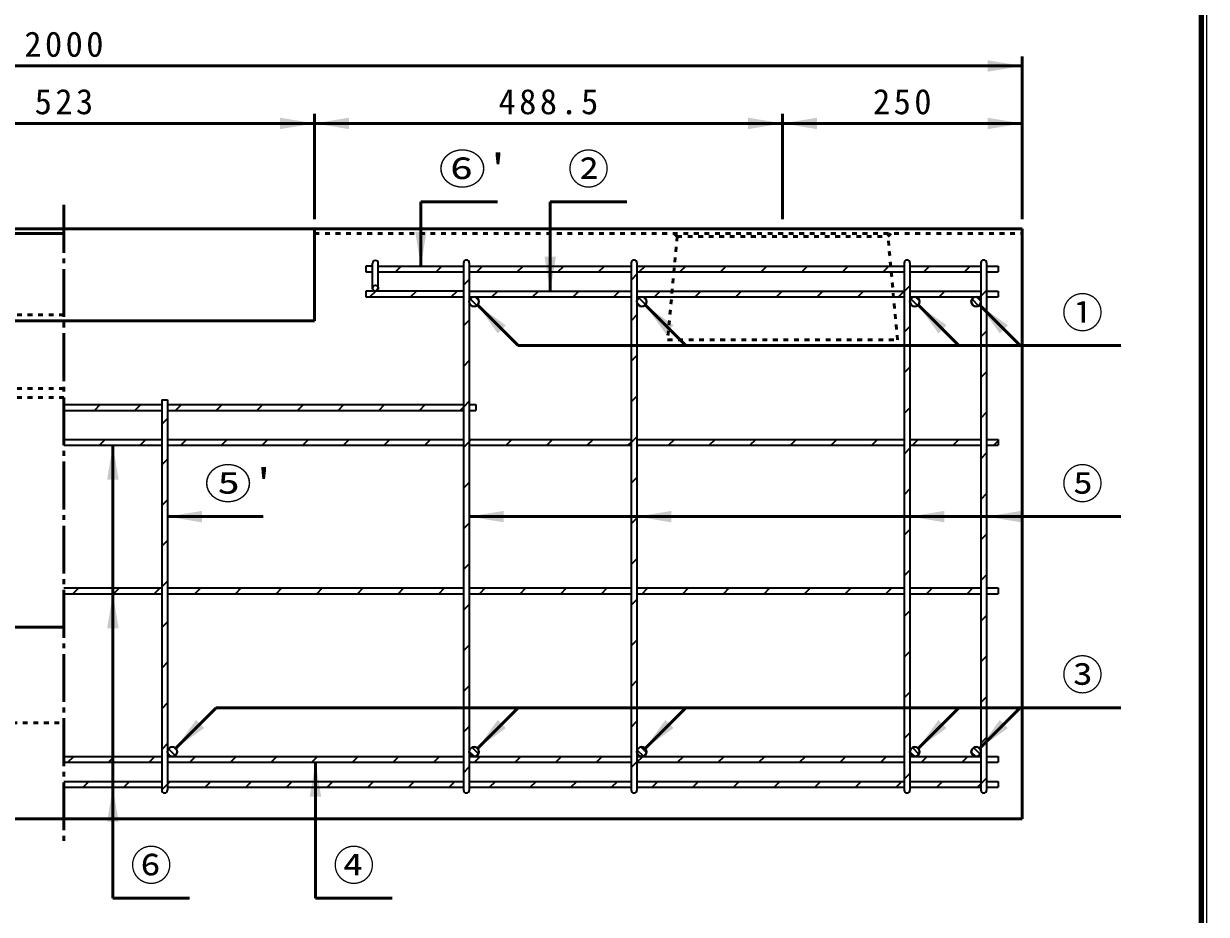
# Model space of a CAD drawing. Units: millimetres, scale not verified. Extents: x 100 to 4105, y 100 to 2870.
# Drawn here: x 2871 to 4105, y 849 to 1779 of the extents above; entities that cross this region are included whole.
import ezdxf
from ezdxf.enums import TextEntityAlignment as Align

# ---------------------------------------------------------------- set-up
doc = ezdxf.new("R2010")
doc.units = ezdxf.units.MM
doc.header["$LTSCALE"] = 5
doc.linetypes.add('USER1', pattern=[2.2, 1, -1.2])
doc.linetypes.add('USER2', pattern=[13.4, 10, -1.2, 1, -1.2])
doc.layers.add('V-nasSTD', color=7, linetype='Continuous', lineweight=35)
doc.styles.add('ＭＳ ゴシック', font='')
doc.styles.get('ＭＳ ゴシック').set_extended_font_data('MS Gothic')

msp = doc.modelspace()

# ---------------------------------------------------------------- hatches: boundary and pattern name
at = {"layer": 'V-nasSTD'}
for points in [[(3876.676, 1728.792), (3912.676, 1734.792), (3876.676, 1740.792)], [(3138.176, 1668.792), (3174.176, 1674.792), (3138.176, 1680.792)], [(3210.176, 1680.792), (3174.176, 1674.792), (3210.176, 1668.792)], [(3626.676, 1668.792), (3662.676, 1674.792), (3626.676, 1680.792)], [(3698.676, 1680.792), (3662.676, 1674.792), (3698.676, 1668.792)], [(3876.676, 1668.792), (3912.676, 1674.792), (3876.676, 1680.792)], [(3291.176, 1561.745), (3285.176, 1525.745), (3279.176, 1561.745)], [(3426.176, 1535.745), (3420.176, 1499.745), (3414.176, 1535.745)], [(3365.425, 1455.511), (3344.212, 1485.21), (3373.91, 1463.996)], [(3540.425, 1455.511), (3519.212, 1485.21), (3548.91, 1463.996)], [(3825.425, 1455.511), (3804.212, 1485.21), (3833.91, 1463.996)], [(3889.425, 1455.511), (3868.212, 1485.21), (3897.91, 1463.996)], [(2969.676, 1302.745), (2963.676, 1338.745), (2957.676, 1302.745)], [(3056.676, 1270.245), (3020.676, 1264.245), (3056.676, 1258.245)], [(3371.676, 1270.245), (3335.676, 1264.245), (3371.676, 1258.245)], [(3546.676, 1270.245), (3510.676, 1264.245), (3546.676, 1258.245)], [(3831.676, 1270.245), (3795.676, 1264.245), (3831.676, 1258.245)], [(3911.676, 1270.245), (3875.676, 1264.245), (3911.676, 1258.245)], [(2969.676, 1147.745), (2963.676, 1183.745), (2957.676, 1147.745)], [(3050.425, 1051.979), (3029.212, 1022.281), (3058.91, 1043.494)], [(3365.425, 1051.979), (3344.212, 1022.281), (3373.91, 1043.494)], [(3540.425, 1051.979), (3519.212, 1022.281), (3548.91, 1043.494)], [(3825.425, 1051.979), (3804.212, 1022.281), (3833.91, 1043.494)], [(3889.425, 1051.979), (3868.212, 1022.281), (3897.91, 1043.494)], [(3181.176, 971.745), (3175.176, 1007.745), (3169.176, 971.745)], [(2969.676, 945.745), (2963.676, 981.745), (2957.676, 945.745)]]:
    msp.add_hatch(color=256, dxfattribs=at).paths.add_polyline_path(points)

# ---------------------------------------------------------------- linework, layer by layer
at = {"layer": 'V-nasSTD', "lineweight": 100}
msp.add_line((4100, 105), (4100, 2865), dxfattribs=at)
at = {"layer": 'V-nasSTD', "lineweight": 50}
for p, q in [((3912.676, 1574.792), (3912.676, 1744.792)), ((1912.676, 1734.792), (3912.676, 1734.792)), ((3174.176, 1574.792), (3174.176, 1684.792)), ((3662.676, 1574.792), (3662.676, 1684.792)), ((2651.176, 1674.792), (3174.176, 1674.792)), ((3174.176, 1674.792), (3662.676, 1674.792)), ((3662.676, 1674.792), (3912.676, 1674.792)), ((3285.176, 1592.792), (3365.176, 1592.792)), ((3285.176, 1592.792), (3285.176, 1525.745)), ((3420.176, 1592.792), (3500.176, 1592.792)), ((3420.176, 1592.792), (3420.176, 1499.745)), ((2651.176, 1564.792), (3174.176, 1564.792)), ((2651.176, 1559.792), (2912.676, 1559.792)), ((3174.176, 1564.792), (3174.176, 1468.792)), ((3174.176, 1564.792), (3912.676, 1564.792)), ((3912.676, 1564.792), (3912.676, 948.792)), ((3386.638, 1442.783), (3344.212, 1485.21)), ((3561.638, 1442.783), (3519.212, 1485.21)), ((3846.638, 1442.783), (3804.212, 1485.21)), ((3910.638, 1442.783), (3868.212, 1485.21)), ((3174.176, 1468.792), (2651.176, 1468.792)), ((4015.676, 1442.783), (3386.638, 1442.783)), ((2963.676, 865.745), (2963.676, 1338.745)), ((3020.676, 1264.245), (3120.676, 1264.245)), ((4015.676, 1264.245), (3335.676, 1264.245)), ((2032.676, 1148.792), (2912.676, 1148.792)), ((3071.638, 1064.707), (3029.212, 1022.281)), ((4015.676, 1064.707), (3071.638, 1064.707)), ((3386.638, 1064.707), (3344.212, 1022.281)), ((3561.638, 1064.707), (3519.212, 1022.281)), ((3846.638, 1064.707), (3804.212, 1022.281)), ((3910.638, 1064.707), (3868.212, 1022.281)), ((3175.176, 865.745), (3175.176, 1007.745)), ((1912.676, 948.792), (3912.676, 948.792)), ((2963.676, 865.745), (3043.676, 865.745)), ((3175.176, 865.745), (3255.176, 865.745))]:
    msp.add_line(p, q, dxfattribs=at)
at = {"layer": 'V-nasSTD', "linetype": 'USER2', "lineweight": 50}
msp.add_line((2912.676, 1589.792), (2912.676, 923.792), dxfattribs=at)
at = {"layer": 'V-nasSTD', "linetype": 'USER1', "lineweight": 50}
for p, q in [((3174.176, 1559.792), (3912.676, 1559.792)), ((3552.676, 1556.792), (3542.676, 1448.792)), ((3552.676, 1556.792), (3549.676, 1559.792)), ((3552.676, 1556.792), (3772.676, 1556.792)), ((3772.676, 1556.792), (3775.676, 1559.792)), ((3782.676, 1448.792), (3772.676, 1556.792)), ((2912.676, 1474.792), (2657.176, 1474.792)), ((3542.676, 1448.792), (3782.676, 1448.792)), ((2912.676, 1398.073), (2664.363, 1398.073)), ((2912.676, 1388.792), (1912.676, 1388.792)), ((1912.676, 1048.792), (2912.676, 1048.792))]:
    msp.add_line(p, q, dxfattribs=at)
at = {"layer": 'V-nasSTD'}
for p, q in [((3227.676, 1525.745), (3227.676, 1519.745)), ((3234.676, 1525.745), (3227.676, 1525.745)), ((3227.676, 1519.745), (3234.676, 1519.745)), ((3234.676, 1502.745), (3234.676, 1528.7)), ((3240.676, 1502.745), (3240.676, 1528.7)), ((3240.676, 1525.745), (3329.676, 1525.745)), ((3240.676, 1519.745), (3329.676, 1519.745)), ((3258.562, 1519.745), (3264.562, 1525.745)), ((3300.988, 1519.745), (3306.988, 1525.745)), ((3329.676, 1529.097), (3329.676, 978.697)), ((3335.676, 1529.097), (3335.676, 978.697)), ((3335.676, 1525.745), (3504.676, 1525.745)), ((3335.676, 1519.745), (3504.676, 1519.745)), ((3343.415, 1519.745), (3349.415, 1525.745)), ((3385.841, 1519.745), (3391.841, 1525.745)), ((3428.267, 1519.745), (3434.267, 1525.745)), ((3470.694, 1519.745), (3476.694, 1525.745)), ((3504.676, 1529.097), (3504.676, 978.697)), ((3510.676, 1529.097), (3510.676, 978.697)), ((3510.676, 1525.745), (3789.676, 1525.745)), ((3510.676, 1519.745), (3789.676, 1519.745)), ((3519.12, 1525.745), (3513.12, 1519.745)), ((3561.547, 1525.745), (3555.547, 1519.745)), ((3603.973, 1525.745), (3597.973, 1519.745)), ((3646.399, 1525.745), (3640.399, 1519.745)), ((3682.826, 1519.745), (3688.826, 1525.745)), ((3725.252, 1519.745), (3731.252, 1525.745)), ((3767.679, 1519.745), (3773.679, 1525.745)), ((3789.676, 1529.097), (3789.676, 978.697)), ((3795.676, 1529.097), (3795.676, 978.697)), ((3795.676, 1525.745), (3869.676, 1525.745)), ((3795.676, 1519.745), (3869.676, 1519.745)), ((3810.105, 1519.745), (3816.105, 1525.745)), ((3852.531, 1519.745), (3858.531, 1525.745)), ((3869.676, 1529.097), (3869.676, 978.697)), ((3875.676, 1529.097), (3875.676, 978.697)), ((3875.676, 1525.745), (3887.676, 1525.745)), ((3875.676, 1519.745), (3887.676, 1519.745)), ((3887.676, 1525.745), (3887.676, 1519.745)), ((3335.676, 1511.961), (3329.676, 1505.961)), ((3510.676, 1517.256), (3504.676, 1511.256)), ((3329.676, 1499.745), (3227.676, 1499.745)), ((3227.676, 1499.745), (3227.676, 1493.745)), ((3227.676, 1493.745), (3329.676, 1493.745)), ((3238.062, 1499.745), (3232.062, 1493.745)), ((3240.648, 1502.331), (3238.091, 1499.774)), ((3274.488, 1493.745), (3280.488, 1499.745)), ((3316.915, 1493.745), (3322.915, 1499.745)), ((3335.676, 1499.745), (3504.676, 1499.745)), ((3335.676, 1493.745), (3504.676, 1493.745)), ((3359.341, 1493.745), (3365.341, 1499.745)), ((3401.767, 1493.745), (3407.767, 1499.745)), ((3444.194, 1493.745), (3450.194, 1499.745)), ((3486.62, 1493.745), (3492.62, 1499.745)), ((3510.676, 1499.745), (3789.676, 1499.745)), ((3510.676, 1493.745), (3789.676, 1493.745)), ((3529.047, 1493.745), (3535.047, 1499.745)), ((3577.473, 1499.745), (3571.473, 1493.745)), ((3619.899, 1499.745), (3613.899, 1493.745)), ((3656.326, 1493.745), (3662.326, 1499.745)), ((3698.752, 1493.745), (3704.752, 1499.745)), ((3741.179, 1493.745), (3747.179, 1499.745)), ((3783.605, 1493.745), (3789.605, 1499.745)), ((3795.676, 1505.271), (3789.676, 1499.271)), ((3795.676, 1499.745), (3869.676, 1499.745)), ((3795.676, 1493.745), (3869.676, 1493.745)), ((3801.557, 1493.667), (3805.598, 1489.625)), ((3826.031, 1493.745), (3832.031, 1499.745)), ((3865.14, 1493.724), (3869.655, 1489.208)), ((3868.458, 1493.745), (3869.676, 1494.964)), ((3875.676, 1500.418), (3869.676, 1494.418)), ((3875.676, 1499.745), (3887.676, 1499.745)), ((3875.676, 1493.745), (3887.676, 1493.745)), ((3887.676, 1499.745), (3887.676, 1493.745)), ((3336.725, 1491.808), (3343.74, 1484.793)), ((3342.052, 1493.552), (3345.483, 1490.121)), ((3510.869, 1487.369), (3514.301, 1483.938)), ((3512.613, 1492.697), (3519.628, 1485.682)), ((3796.564, 1491.589), (3803.52, 1484.632)), ((3860.421, 1491.371), (3867.302, 1484.49)), ((3335.676, 1469.535), (3329.676, 1463.535)), ((3510.676, 1474.829), (3504.676, 1468.829)), ((3795.676, 1462.844), (3789.676, 1456.844)), ((3875.676, 1457.992), (3869.676, 1451.992)), ((3510.676, 1432.403), (3504.676, 1426.403)), ((3335.676, 1427.108), (3329.676, 1421.108)), ((3795.676, 1420.418), (3789.676, 1414.418)), ((3875.676, 1415.565), (3869.676, 1409.565)), ((3014.676, 1386.2), (3014.676, 978.697)), ((3014.676, 1386.2), (3020.676, 1386.2)), ((3020.676, 1386.2), (3020.676, 978.697)), ((3335.676, 1384.682), (3329.676, 1378.682)), ((3510.676, 1389.976), (3504.676, 1383.976)), ((2912.676, 1381.2), (3014.676, 1381.2)), ((2912.676, 1375.2), (3014.676, 1375.2)), ((2944.356, 1375.2), (2950.356, 1381.2)), ((2986.783, 1375.2), (2992.783, 1381.2)), ((3020.676, 1381.2), (3329.676, 1381.2)), ((3020.676, 1375.2), (3329.676, 1375.2)), ((3035.209, 1381.2), (3029.209, 1375.2)), ((3071.635, 1375.2), (3077.635, 1381.2)), ((3114.062, 1375.2), (3120.062, 1381.2)), ((3156.488, 1375.2), (3162.488, 1381.2)), ((3198.915, 1375.2), (3204.915, 1381.2)), ((3241.341, 1375.2), (3247.341, 1381.2)), ((3283.767, 1375.2), (3289.767, 1381.2)), ((3326.194, 1375.2), (3329.676, 1378.682)), ((3335.676, 1381.2), (3342.676, 1381.2)), ((3335.676, 1375.2), (3342.676, 1375.2)), ((3342.676, 1381.2), (3342.676, 1375.2)), ((3795.676, 1377.992), (3789.676, 1371.992)), ((3875.676, 1373.139), (3869.676, 1367.139)), ((3020.676, 1366.667), (3014.676, 1360.667)), ((3510.676, 1347.55), (3504.676, 1341.55)), ((2912.676, 1344.745), (3014.676, 1344.745)), ((2912.676, 1344.065), (2913.356, 1344.745)), ((2912.676, 1338.745), (3014.676, 1338.745)), ((2949.783, 1338.745), (2955.783, 1344.745)), ((2992.209, 1338.745), (2998.209, 1344.745)), ((3020.676, 1344.745), (3329.676, 1344.745)), ((3020.676, 1338.745), (3329.676, 1338.745)), ((3034.635, 1338.745), (3040.635, 1344.745)), ((3077.062, 1338.745), (3083.062, 1344.745)), ((3119.488, 1338.745), (3125.488, 1344.745)), ((3161.915, 1338.745), (3167.915, 1344.745)), ((3204.341, 1338.745), (3210.341, 1344.745)), ((3246.767, 1338.745), (3252.767, 1344.745)), ((3289.194, 1338.745), (3295.194, 1344.745)), ((3335.676, 1342.256), (3329.676, 1336.256)), ((3335.676, 1344.745), (3504.676, 1344.745)), ((3337.62, 1344.745), (3335.676, 1342.801)), ((3335.676, 1338.745), (3504.676, 1338.745)), ((3374.047, 1338.745), (3380.047, 1344.745)), ((3416.473, 1338.745), (3422.473, 1344.745)), ((3458.899, 1338.745), (3464.899, 1344.745)), ((3501.326, 1338.745), (3504.676, 1342.096)), ((3510.676, 1344.745), (3789.676, 1344.745)), ((3510.676, 1338.745), (3789.676, 1338.745)), ((3549.752, 1344.745), (3543.752, 1338.745)), ((3586.179, 1338.745), (3592.179, 1344.745)), ((3628.605, 1338.745), (3634.605, 1344.745)), ((3671.031, 1338.745), (3677.031, 1344.745)), ((3713.458, 1338.745), (3719.458, 1344.745)), ((3755.884, 1338.745), (3761.884, 1344.745)), ((3795.676, 1335.565), (3789.676, 1329.565)), ((3795.676, 1344.745), (3869.676, 1344.745)), ((3795.676, 1338.745), (3869.676, 1338.745)), ((3798.311, 1338.745), (3804.311, 1344.745)), ((3840.737, 1338.745), (3846.737, 1344.745)), ((3875.676, 1344.745), (3887.676, 1344.745)), ((3875.676, 1338.745), (3887.676, 1338.745)), ((3883.164, 1338.745), (3887.676, 1343.258)), ((3887.676, 1344.745), (3887.676, 1338.745)), ((3020.676, 1324.24), (3014.676, 1318.24)), ((3875.676, 1330.712), (3869.676, 1324.712)), ((3335.676, 1299.829), (3329.676, 1293.829)), ((3510.676, 1305.124), (3504.676, 1299.124)), ((3795.676, 1293.139), (3789.676, 1287.139)), ((3875.676, 1288.286), (3869.676, 1282.286)), ((3020.676, 1281.814), (3014.676, 1275.814)), ((3510.676, 1262.697), (3504.676, 1256.697)), ((3335.676, 1257.403), (3329.676, 1251.403)), ((3795.676, 1250.712), (3789.676, 1244.712)), ((3020.676, 1239.388), (3014.676, 1233.388)), ((3875.676, 1245.86), (3869.676, 1239.86)), ((3335.676, 1214.976), (3329.676, 1208.976)), ((3510.676, 1220.271), (3504.676, 1214.271)), ((3795.676, 1208.286), (3789.676, 1202.286)), ((3875.676, 1203.433), (3869.676, 1197.433)), ((2912.676, 1189.745), (3014.676, 1189.745)), ((2922.062, 1183.745), (2928.062, 1189.745)), ((2964.488, 1183.745), (2970.488, 1189.745)), ((3006.915, 1183.745), (3012.915, 1189.745)), ((3020.676, 1196.961), (3014.676, 1190.961)), ((3020.676, 1189.745), (3329.676, 1189.745)), ((3049.341, 1183.745), (3055.341, 1189.745)), ((3091.767, 1183.745), (3097.767, 1189.745)), ((3134.194, 1183.745), (3140.194, 1189.745)), ((3176.62, 1183.745), (3182.62, 1189.745)), ((3219.047, 1183.745), (3225.047, 1189.745)), ((3261.473, 1183.745), (3267.473, 1189.745)), ((3303.899, 1183.745), (3309.899, 1189.745)), ((3335.676, 1189.745), (3504.676, 1189.745)), ((3352.326, 1189.745), (3346.326, 1183.745)), ((3388.752, 1183.745), (3394.752, 1189.745)), ((3431.179, 1183.745), (3437.179, 1189.745)), ((3473.605, 1183.745), (3479.605, 1189.745)), ((3510.676, 1189.745), (3789.676, 1189.745)), ((3516.031, 1183.745), (3522.031, 1189.745)), ((3558.458, 1183.745), (3564.458, 1189.745)), ((3600.884, 1183.745), (3606.884, 1189.745)), ((3643.311, 1183.745), (3649.311, 1189.745)), ((3685.737, 1183.745), (3691.737, 1189.745)), ((3728.164, 1183.745), (3734.164, 1189.745)), ((3770.59, 1183.745), (3776.59, 1189.745)), ((3795.676, 1189.745), (3869.676, 1189.745)), ((3813.016, 1183.745), (3819.016, 1189.745)), ((3855.443, 1183.745), (3861.443, 1189.745)), ((3875.676, 1189.745), (3887.676, 1189.745)), ((3887.676, 1189.745), (3887.676, 1183.745)), ((2912.676, 1183.745), (3014.676, 1183.745)), ((3020.676, 1183.745), (3329.676, 1183.745)), ((3335.676, 1183.745), (3504.676, 1183.745)), ((3510.676, 1177.844), (3504.676, 1171.844)), ((3510.676, 1183.745), (3789.676, 1183.745)), ((3795.676, 1183.745), (3869.676, 1183.745)), ((3875.676, 1183.745), (3887.676, 1183.745)), ((3335.676, 1172.55), (3329.676, 1166.55)), ((3795.676, 1165.86), (3789.676, 1159.86)), ((3875.676, 1161.007), (3869.676, 1155.007)), ((3020.676, 1154.535), (3014.676, 1148.535)), ((3335.676, 1130.124), (3329.676, 1124.124)), ((3510.676, 1135.418), (3504.676, 1129.418)), ((3795.676, 1123.433), (3789.676, 1117.433)), ((3020.676, 1112.108), (3014.676, 1106.108)), ((3875.676, 1118.58), (3869.676, 1112.58)), ((3335.676, 1087.697), (3329.676, 1081.697)), ((3504.676, 1086.992), (3510.676, 1092.992)), ((3795.676, 1081.007), (3789.676, 1075.007)), ((3875.676, 1076.154), (3869.676, 1070.154)), ((3020.676, 1069.682), (3014.676, 1063.682)), ((3504.676, 1044.565), (3510.676, 1050.565)), ((3335.676, 1045.271), (3329.676, 1039.271)), ((3795.676, 1038.58), (3789.676, 1032.58)), ((3020.676, 1027.256), (3014.676, 1021.256)), ((3875.676, 1033.728), (3869.676, 1027.728)), ((2912.676, 1013.745), (3014.676, 1013.745)), ((2916.773, 1007.745), (2922.773, 1013.745)), ((2959.2, 1007.745), (2965.2, 1013.745)), ((3001.626, 1007.745), (3007.626, 1013.745)), ((3020.676, 1013.745), (3329.676, 1013.745)), ((3021.774, 1021.871), (3028.802, 1014.843)), ((3027.212, 1023.503), (3030.435, 1020.281)), ((3050.052, 1013.745), (3044.052, 1007.745)), ((3092.479, 1013.745), (3086.479, 1007.745)), ((3134.905, 1013.745), (3128.905, 1007.745)), ((3171.332, 1007.745), (3177.332, 1013.745)), ((3213.758, 1007.745), (3219.758, 1013.745)), ((3256.184, 1007.745), (3262.184, 1013.745)), ((3298.611, 1007.745), (3304.611, 1013.745)), ((3335.676, 1013.745), (3504.676, 1013.745)), ((3335.688, 1019.084), (3341.015, 1013.757)), ((3338.565, 1023.277), (3345.209, 1016.634)), ((3341.037, 1007.745), (3347.037, 1013.745)), ((3383.464, 1007.745), (3389.464, 1013.745)), ((3425.89, 1007.745), (3431.89, 1013.745)), ((3468.316, 1007.745), (3474.316, 1013.745)), ((3510.676, 1013.745), (3789.676, 1013.745)), ((3510.743, 1007.745), (3516.743, 1013.745)), ((3511.009, 1020.539), (3517.47, 1014.078)), ((3514.93, 1023.689), (3520.62, 1017.999)), ((3553.169, 1007.745), (3559.169, 1013.745)), ((3595.596, 1007.745), (3601.596, 1013.745)), ((3638.022, 1007.745), (3644.022, 1013.745)), ((3680.449, 1007.745), (3686.449, 1013.745)), ((3722.875, 1007.745), (3728.875, 1013.745)), ((3765.301, 1007.745), (3771.301, 1013.745)), ((3795.676, 1018.715), (3800.646, 1013.745)), ((3795.676, 1013.745), (3869.676, 1013.745)), ((3798.312, 1023.15), (3805.082, 1016.38)), ((3807.728, 1007.745), (3813.728, 1013.745)), ((3850.154, 1007.745), (3856.154, 1013.745)), ((3859.693, 1018.338), (3864.269, 1013.762)), ((3862.082, 1023.019), (3868.951, 1016.151)), ((3875.676, 1013.745), (3887.676, 1013.745)), ((3887.676, 1013.745), (3887.676, 1007.745)), ((2912.676, 1007.745), (3014.676, 1007.745)), ((3020.676, 1007.745), (3329.676, 1007.745)), ((3329.676, 996.844), (3335.676, 1002.844)), ((3335.676, 1007.745), (3504.676, 1007.745)), ((3504.676, 1002.139), (3510.676, 1008.139)), ((3510.676, 1007.745), (3789.676, 1007.745)), ((3795.676, 1007.745), (3869.676, 1007.745)), ((3875.676, 1007.745), (3887.676, 1007.745)), ((2912.676, 987.745), (3014.676, 987.745)), ((2932.694, 981.745), (2938.694, 987.745)), ((2975.12, 981.745), (2981.12, 987.745)), ((3020.676, 987.745), (3329.676, 987.745)), ((3023.547, 987.745), (3020.676, 984.875)), ((3065.973, 987.745), (3059.973, 981.745)), ((3108.399, 987.745), (3102.399, 981.745)), ((3144.826, 981.745), (3150.826, 987.745)), ((3187.252, 981.745), (3193.252, 987.745)), ((3229.679, 981.745), (3235.679, 987.745)), ((3272.105, 981.745), (3278.105, 987.745)), ((3314.531, 981.745), (3320.531, 987.745)), ((3335.676, 987.745), (3504.676, 987.745)), ((3356.958, 981.745), (3362.958, 987.745)), ((3399.384, 981.745), (3405.384, 987.745)), ((3441.811, 981.745), (3447.811, 987.745)), ((3484.237, 981.745), (3490.237, 987.745)), ((3510.676, 987.745), (3789.676, 987.745)), ((3526.664, 981.745), (3532.664, 987.745)), ((3569.09, 981.745), (3575.09, 987.745)), ((3611.516, 981.745), (3617.516, 987.745)), ((3653.943, 981.745), (3659.943, 987.745)), ((3696.369, 981.745), (3702.369, 987.745)), ((3738.796, 981.745), (3744.796, 987.745)), ((3781.222, 981.745), (3787.222, 987.745)), ((3795.676, 996.154), (3789.676, 990.154)), ((3795.676, 987.745), (3869.676, 987.745)), ((3823.648, 981.745), (3829.648, 987.745)), ((3875.676, 991.301), (3869.676, 985.301)), ((3875.676, 987.745), (3887.676, 987.745)), ((3887.676, 987.745), (3887.676, 981.745)), ((2912.676, 981.745), (3014.676, 981.745)), ((3020.676, 984.829), (3014.676, 978.829)), ((3020.676, 981.745), (3329.676, 981.745)), ((3335.676, 981.745), (3504.676, 981.745)), ((3510.676, 981.745), (3789.676, 981.745)), ((3795.676, 981.745), (3869.676, 981.745)), ((3866.075, 981.745), (3869.676, 985.347)), ((3875.676, 981.745), (3887.676, 981.745))]:
    msp.add_line(p, q, dxfattribs=at)
at = {"layer": 'V-nasSTD', "lineweight": 13}
msp.add_lwpolyline([(100, 100), (100, 2870), (4105, 2870), (4105, 100)], close=True, dxfattribs=at)
at = {"layer": 'V-nasSTD'}
for centre, radius in [((3237.676, 1502.745), 3), ((3340.676, 1488.745), 5), ((3515.676, 1488.745), 5), ((3800.676, 1488.745), 5), ((3864.676, 1488.745), 5), ((3025.676, 1018.745), 5), ((3340.676, 1018.745), 5), ((3515.676, 1018.745), 5), ((3800.676, 1018.745), 5), ((3864.676, 1018.745), 5)]:
    msp.add_circle(centre, radius, dxfattribs=at)
for centre, radius, start, end in [((3237.676, 1528.7), 3, 0, 180), ((3332.676, 1529.097), 3, 0, 180), ((3507.676, 1529.097), 3, 0, 180), ((3792.676, 1529.097), 3, 0, 180), ((3872.676, 1529.097), 3, 0, 180), ((3340.676, 1488.745), 5, 90, 180), ((3340.676, 1488.745), 5, 180, 90), ((3515.676, 1488.745), 5, 180, 90), ((3515.676, 1488.745), 5, 90, 180), ((3800.676, 1488.745), 5, 90, 180), ((3800.676, 1488.745), 5, 180, 90), ((3864.676, 1488.745), 5, 90, 0), ((3864.676, 1488.745), 5, 0, 90), ((3025.676, 1018.745), 5, 270, 180), ((3025.676, 1018.745), 5, 180, 270), ((3340.676, 1018.745), 5, 270, 180), ((3340.676, 1018.745), 5, 180, 270), ((3515.676, 1018.745), 5, 282.04146, 180), ((3515.676, 1018.745), 5, 180, 270), ((3515.676, 1018.745), 5, 270, 282.04146), ((3800.676, 1018.745), 5, 270, 180), ((3800.676, 1018.745), 5, 180, 270), ((3864.676, 1018.745), 5, 0, 270), ((3864.676, 1018.745), 5, 270, 0), ((3017.676, 978.7), 3, 180, 0), ((3332.676, 978.7), 3, 180, 0), ((3507.676, 978.7), 3, 180, 0), ((3792.676, 978.7), 3, 180, 0), ((3872.676, 978.7), 3, 180, 0)]:
    msp.add_arc(centre, radius, start, end, dxfattribs=at)

# ---------------------------------------------------------------- texts
at = {"layer": 'V-nasSTD', "style": 'ＭＳ ゴシック', "width": 1.15}
for s, p in [("⑥'", (3303.576, 1642.992)), ("⑤'", (3059.076, 1314.445))]:
    msp.add_text(s, height=31.67, dxfattribs=at).set_placement(p, align=Align.TOP_LEFT)
at = {"layer": 'V-nasSTD', "style": 'ＭＳ ゴシック'}
for s, p in [('②', (3438.576, 1642.992)), ('①', (3954.076, 1492.983)), ('⑤', (3954.076, 1314.445)), ('③', (3954.076, 1114.907)), ('⑥', (2982.076, 915.945)), ('④', (3193.576, 915.945))]:
    msp.add_text(s, height=31.67, dxfattribs=at).set_placement(p, align=Align.TOP_LEFT)
at = {"layer": 'V-nasSTD', "char_height": 26.39, "attachment_point": 1, "style": 'ＭＳ ゴシック'}
for s, insert in [('\\T1.2;2000', (2871.276, 1770.792)), ('\\T1.2;523', (2882.076, 1710.792)), ('\\T1.2;488.5', (3366.226, 1710.792)), ('\\T1.2;250', (3757.076, 1710.792))]:
    msp.add_mtext(s, dxfattribs=dict(at, insert=insert))

doc.saveas('drawing.dxf')
